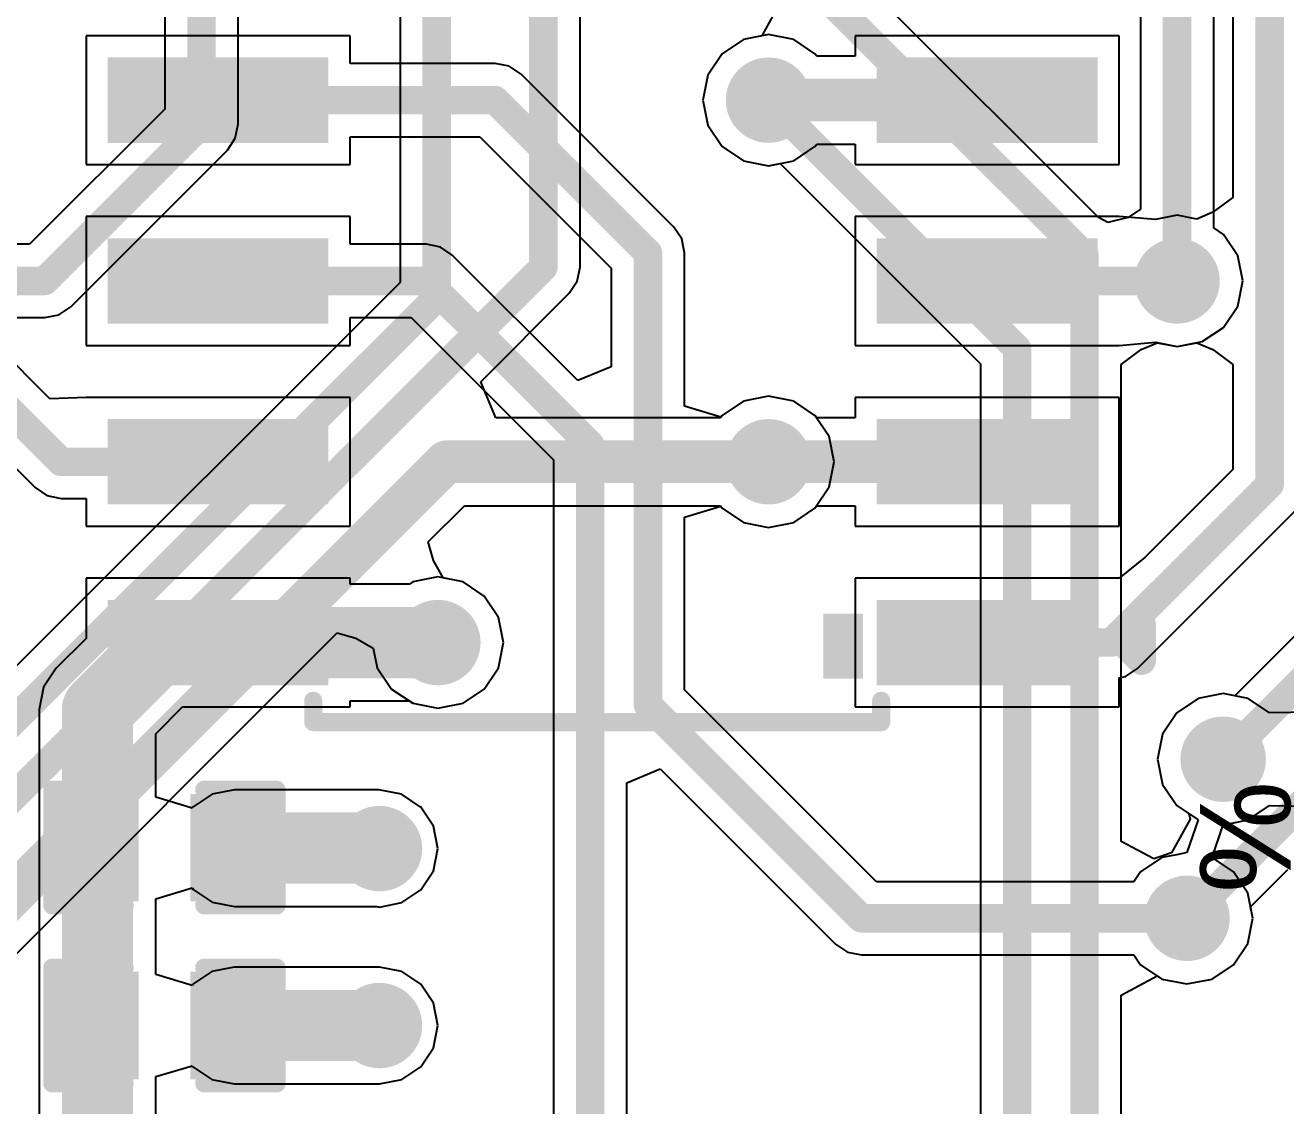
# Model space of a CAD drawing. Header units: millimetres. Extents: x -0.15 to 3.79, y -0.54 to 3.26.
# Drawn here: x 3.0518 to 3.4003, y 1.2282 to 1.527 of the extents above; entities that cross this region are included whole.
import ezdxf

# ---------------------------------------------------------------- set-up
doc = ezdxf.new("R2010")
doc.units = ezdxf.units.MM
doc.header["$MEASUREMENT"] = 0
for name, color, linetype in [('BottomLayer', 5, 'Continuous'), ('BottomSolder', 6, 'Continuous'), ('TopLayer', 1, 'Continuous'), ('TopOverlay', 2, 'Continuous'), ('TopPaste', 8, 'Continuous'), ('TopSolder', 216, 'Continuous'), ('ViaHoleLayer', 16, 'Continuous')]:
    doc.layers.add(name, color=color, linetype=linetype)
doc.styles.add('Arial', font='', dxfattribs={"height": 0.2})
doc.styles.get('Arial').set_extended_font_data('Arial')

# ---------------------------------------------------------------- blocks, each defined once
blk = doc.blocks.new('14_SOIC_69')
at = {"layer": 'TopLayer'}
for points in [[(-0.13681, 0.16181), (-0.07579, 0.16181), (-0.07579, 0.13819), (-0.13681, 0.13819)], [(0.07579, 0.16181), (0.13681, 0.16181), (0.13681, 0.13819), (0.07579, 0.13819)], [(-0.13681, 0.11181), (-0.07579, 0.11181), (-0.07579, 0.08819), (-0.13681, 0.08819)], [(0.07579, 0.11181), (0.13681, 0.11181), (0.13681, 0.08819), (0.07579, 0.08819)], [(-0.13681, 0.06181), (-0.07579, 0.06181), (-0.07579, 0.03819), (-0.13681, 0.03819)], [(0.07579, 0.06181), (0.13681, 0.06181), (0.13681, 0.03819), (0.07579, 0.03819)], [(-0.13681, 0.01181), (-0.07579, 0.01181), (-0.07579, -0.01181), (-0.13681, -0.01181)], [(0.07579, 0.01181), (0.13681, 0.01181), (0.13681, -0.01181), (0.07579, -0.01181)], [(-0.13681, -0.03819), (-0.07579, -0.03819), (-0.07579, -0.06181), (-0.13681, -0.06181)], [(0.07579, -0.03819), (0.13681, -0.03819), (0.13681, -0.06181), (0.07579, -0.06181)], [(-0.13681, -0.08819), (-0.07579, -0.08819), (-0.07579, -0.11181), (-0.13681, -0.11181)], [(0.07579, -0.08819), (0.13681, -0.08819), (0.13681, -0.11181), (0.07579, -0.11181)], [(-0.13681, -0.13819), (-0.07579, -0.13819), (-0.07579, -0.16181), (-0.13681, -0.16181)], [(0.07579, -0.13819), (0.13681, -0.13819), (0.13681, -0.16181), (0.07579, -0.16181)]]:
    blk.add_hatch(color=1, dxfattribs=at).paths.add_polyline_path(points)
at = {"layer": 'TopOverlay'}
blk.add_hatch(color=2, dxfattribs=at).paths.add_polyline_path([(-0.072, 0.142), (-0.061, 0.142), (-0.061, 0.16), (-0.072, 0.16)])
at = {"layer": 'TopPaste'}
for points in [[(-0.13681, 0.16181), (-0.07579, 0.16181), (-0.07579, 0.13819), (-0.13681, 0.13819)], [(0.07579, 0.16181), (0.13681, 0.16181), (0.13681, 0.13819), (0.07579, 0.13819)], [(-0.13681, 0.11181), (-0.07579, 0.11181), (-0.07579, 0.08819), (-0.13681, 0.08819)], [(0.07579, 0.11181), (0.13681, 0.11181), (0.13681, 0.08819), (0.07579, 0.08819)], [(-0.13681, 0.06181), (-0.07579, 0.06181), (-0.07579, 0.03819), (-0.13681, 0.03819)], [(0.07579, 0.06181), (0.13681, 0.06181), (0.13681, 0.03819), (0.07579, 0.03819)], [(-0.13681, 0.01181), (-0.07579, 0.01181), (-0.07579, -0.01181), (-0.13681, -0.01181)], [(0.07579, 0.01181), (0.13681, 0.01181), (0.13681, -0.01181), (0.07579, -0.01181)], [(-0.13681, -0.03819), (-0.07579, -0.03819), (-0.07579, -0.06181), (-0.13681, -0.06181)], [(0.07579, -0.03819), (0.13681, -0.03819), (0.13681, -0.06181), (0.07579, -0.06181)], [(-0.13681, -0.08819), (-0.07579, -0.08819), (-0.07579, -0.11181), (-0.13681, -0.11181)], [(0.07579, -0.08819), (0.13681, -0.08819), (0.13681, -0.11181), (0.07579, -0.11181)], [(-0.13681, -0.13819), (-0.07579, -0.13819), (-0.07579, -0.16181), (-0.13681, -0.16181)], [(0.07579, -0.13819), (0.13681, -0.13819), (0.13681, -0.16181), (0.07579, -0.16181)]]:
    blk.add_hatch(color=8, dxfattribs=at).paths.add_polyline_path(points)
at = {"layer": 'TopSolder'}
for points in [[(-0.13681, 0.16181), (-0.07579, 0.16181), (-0.07579, 0.13819), (-0.13681, 0.13819)], [(0.07579, 0.16181), (0.13681, 0.16181), (0.13681, 0.13819), (0.07579, 0.13819)], [(-0.13681, 0.11181), (-0.07579, 0.11181), (-0.07579, 0.08819), (-0.13681, 0.08819)], [(0.07579, 0.11181), (0.13681, 0.11181), (0.13681, 0.08819), (0.07579, 0.08819)], [(-0.13681, 0.06181), (-0.07579, 0.06181), (-0.07579, 0.03819), (-0.13681, 0.03819)], [(0.07579, 0.06181), (0.13681, 0.06181), (0.13681, 0.03819), (0.07579, 0.03819)], [(-0.13681, 0.01181), (-0.07579, 0.01181), (-0.07579, -0.01181), (-0.13681, -0.01181)], [(0.07579, 0.01181), (0.13681, 0.01181), (0.13681, -0.01181), (0.07579, -0.01181)], [(-0.13681, -0.03819), (-0.07579, -0.03819), (-0.07579, -0.06181), (-0.13681, -0.06181)], [(0.07579, -0.03819), (0.13681, -0.03819), (0.13681, -0.06181), (0.07579, -0.06181)], [(-0.13681, -0.08819), (-0.07579, -0.08819), (-0.07579, -0.11181), (-0.13681, -0.11181)], [(0.07579, -0.08819), (0.13681, -0.08819), (0.13681, -0.11181), (0.07579, -0.11181)], [(-0.13681, -0.13819), (-0.07579, -0.13819), (-0.07579, -0.16181), (-0.13681, -0.16181)], [(0.07579, -0.13819), (0.13681, -0.13819), (0.13681, -0.16181), (0.07579, -0.16181)]]:
    blk.add_hatch(color=216, dxfattribs=at).paths.add_polyline_path(points)
at = {"layer": 'TopOverlay'}
for points, const_width in [([(-0.077, 0.172), (-0.077, 0.16609)], 0.005), ([(0.08, 0.172), (-0.077, 0.172)], 0.005), ([(0.08, 0.172), (0.08, 0.16609)], 0.005), ([(-0.149, 0.155), (-0.149, 0.145)], 0.00787), ([(-0.144, 0.15), (-0.149, 0.155)], 0.00787), ([(-0.144, 0.15), (-0.149, 0.145)], 0.00787), ([(-0.077, -0.16609), (-0.077, -0.172)], 0.005), ([(0.08, -0.16609), (0.08, -0.172)], 0.005), ([(0.08, -0.172), (-0.077, -0.172)], 0.005)]:
    blk.add_lwpolyline(points, dxfattribs=dict(at, const_width=const_width))
for points, const_width in [([(-0.07825, 0.172, 1), (-0.07575, 0.172, 1)], 0.0025), ([(-0.07825, 0.172, 1), (-0.07575, 0.172, 1)], 0.0025), ([(0.07875, 0.172, 1), (0.08125, 0.172, 1)], 0.0025), ([(0.07875, 0.172, 1), (0.08125, 0.172, 1)], 0.0025), ([(-0.07825, 0.16609, 1), (-0.07575, 0.16609, 1)], 0.0025), ([(0.07875, 0.16609, 1), (0.08125, 0.16609, 1)], 0.0025), ([(-0.15097, 0.155, 1), (-0.14703, 0.155, 1)], 0.00394), ([(-0.15097, 0.155, 1), (-0.14703, 0.155, 1)], 0.00394), ([(-0.14597, 0.15, 1), (-0.14203, 0.15, 1)], 0.00394), ([(-0.14597, 0.15, 1), (-0.14203, 0.15, 1)], 0.00394), ([(-0.15097, 0.145, 1), (-0.14703, 0.145, 1)], 0.00394), ([(-0.15097, 0.145, 1), (-0.14703, 0.145, 1)], 0.00394), ([(-0.07825, -0.16609, 1), (-0.07575, -0.16609, 1)], 0.0025), ([(0.07875, -0.16609, 1), (0.08125, -0.16609, 1)], 0.0025), ([(-0.07825, -0.172, 1), (-0.07575, -0.172, 1)], 0.0025), ([(-0.07825, -0.172, 1), (-0.07575, -0.172, 1)], 0.0025), ([(0.07875, -0.172, 1), (0.08125, -0.172, 1)], 0.0025), ([(0.07875, -0.172, 1), (0.08125, -0.172, 1)], 0.0025)]:
    blk.add_lwpolyline(points, format="xyb", close=True, dxfattribs=dict(at, const_width=const_width))
blk = doc.blocks.new('C___0402_164')
at = {"layer": 'TopLayer'}
for points in [[(-0.0275, -0.0125), (-0.0275, 0.0125), (-0.0095, 0.0125), (-0.0095, -0.0125)], [(0.0095, -0.0125), (0.0095, 0.0125), (0.0275, 0.0125), (0.0275, -0.0125)]]:
    blk.add_hatch(color=1, dxfattribs=at).paths.add_polyline_path(points)
at = {"layer": 'TopPaste'}
for points in [[(-0.0275, -0.0125), (-0.0275, 0.0125), (-0.0095, 0.0125), (-0.0095, -0.0125)], [(0.0095, -0.0125), (0.0095, 0.0125), (0.0275, 0.0125), (0.0275, -0.0125)]]:
    blk.add_hatch(color=8, dxfattribs=at).paths.add_polyline_path(points)
at = {"layer": 'TopSolder'}
for points in [[(-0.02986, -0.01486), (-0.02986, 0.01486), (-0.00714, 0.01486), (-0.00714, -0.01486)], [(0.00714, -0.01486), (0.00714, 0.01486), (0.02986, 0.01486), (0.02986, -0.01486)]]:
    blk.add_hatch(color=216, dxfattribs=at).paths.add_polyline_path(points)
at = {"layer": 'TopOverlay', "const_width": 0.005}
for points in [[(-0.031, -0.016), (-0.031, 0.016)], [(-0.031, 0.016), (-0.011, 0.016)], [(0.011, 0.016), (0.031, 0.016)], [(0.031, -0.016), (0.031, 0.016)], [(-0.031, -0.016), (-0.011, -0.016)], [(0.011, -0.016), (0.031, -0.016)]]:
    blk.add_lwpolyline(points, dxfattribs=at)
at = {"layer": 'TopOverlay', "const_width": 0.0025}
for points in [[(-0.03225, 0.016, 1), (-0.02975, 0.016, 1)], [(-0.03225, 0.016, 1), (-0.02975, 0.016, 1)], [(-0.01225, 0.016, 1), (-0.00975, 0.016, 1)], [(0.00975, 0.016, 1), (0.01225, 0.016, 1)], [(0.02975, 0.016, 1), (0.03225, 0.016, 1)], [(0.02975, 0.016, 1), (0.03225, 0.016, 1)], [(-0.03225, -0.016, 1), (-0.02975, -0.016, 1)], [(-0.03225, -0.016, 1), (-0.02975, -0.016, 1)], [(-0.01225, -0.016, 1), (-0.00975, -0.016, 1)], [(0.00975, -0.016, 1), (0.01225, -0.016, 1)], [(0.02975, -0.016, 1), (0.03225, -0.016, 1)], [(0.02975, -0.016, 1), (0.03225, -0.016, 1)]]:
    blk.add_lwpolyline(points, format="xyb", close=True, dxfattribs=at)
blk = doc.blocks.new('C___0402_167')
at = {"layer": 'TopLayer'}
for points in [[(-0.0275, -0.0125), (-0.0275, 0.0125), (-0.0095, 0.0125), (-0.0095, -0.0125)], [(0.0095, -0.0125), (0.0095, 0.0125), (0.0275, 0.0125), (0.0275, -0.0125)]]:
    blk.add_hatch(color=1, dxfattribs=at).paths.add_polyline_path(points)
at = {"layer": 'TopPaste'}
for points in [[(-0.0275, -0.0125), (-0.0275, 0.0125), (-0.0095, 0.0125), (-0.0095, -0.0125)], [(0.0095, -0.0125), (0.0095, 0.0125), (0.0275, 0.0125), (0.0275, -0.0125)]]:
    blk.add_hatch(color=8, dxfattribs=at).paths.add_polyline_path(points)
at = {"layer": 'TopSolder'}
for points in [[(-0.02986, -0.01486), (-0.02986, 0.01486), (-0.00714, 0.01486), (-0.00714, -0.01486)], [(0.00714, -0.01486), (0.00714, 0.01486), (0.02986, 0.01486), (0.02986, -0.01486)]]:
    blk.add_hatch(color=216, dxfattribs=at).paths.add_polyline_path(points)
at = {"layer": 'TopOverlay', "const_width": 0.005}
for points in [[(-0.031, 0.016), (-0.011, 0.016)], [(-0.031, -0.016), (-0.031, 0.016)], [(0.011, 0.016), (0.031, 0.016)], [(0.031, -0.016), (0.031, 0.016)], [(-0.031, -0.016), (-0.011, -0.016)], [(0.011, -0.016), (0.031, -0.016)]]:
    blk.add_lwpolyline(points, dxfattribs=at)
at = {"layer": 'TopOverlay', "const_width": 0.0025}
for points in [[(-0.03225, 0.016, 1), (-0.02975, 0.016, 1)], [(-0.03225, 0.016, 1), (-0.02975, 0.016, 1)], [(-0.01225, 0.016, 1), (-0.00975, 0.016, 1)], [(0.00975, 0.016, 1), (0.01225, 0.016, 1)], [(0.02975, 0.016, 1), (0.03225, 0.016, 1)], [(0.02975, 0.016, 1), (0.03225, 0.016, 1)], [(-0.03225, -0.016, 1), (-0.02975, -0.016, 1)], [(-0.03225, -0.016, 1), (-0.02975, -0.016, 1)], [(-0.01225, -0.016, 1), (-0.00975, -0.016, 1)], [(0.00975, -0.016, 1), (0.01225, -0.016, 1)], [(0.02975, -0.016, 1), (0.03225, -0.016, 1)], [(0.02975, -0.016, 1), (0.03225, -0.016, 1)]]:
    blk.add_lwpolyline(points, format="xyb", close=True, dxfattribs=at)

msp = doc.modelspace()

# ---------------------------------------------------------------- hatches: boundary and pattern name
at = {"layer": 'BottomLayer'}
h = msp.add_hatch(color=5, dxfattribs=at)
edge = h.paths.add_edge_path()
edge.add_arc((3.25733, 1.50625), 0.01181, 0, 360)
h = msp.add_hatch(color=5, dxfattribs=at)
edge = h.paths.add_edge_path()
edge.add_arc((3.37025, 1.45625), 0.01181, 0, 360)
h = msp.add_hatch(color=5, dxfattribs=at)
edge = h.paths.add_edge_path()
edge.add_arc((3.25733, 1.40625), 0.01181, 0, 360)
h = msp.add_hatch(color=5, dxfattribs=at)
edge = h.paths.add_edge_path()
edge.add_arc((3.16592, 1.35625), 0.01181, 0, 360)
h = msp.add_hatch(color=5, dxfattribs=at)
edge = h.paths.add_edge_path()
edge.add_arc((3.383, 1.324), 0.01181, 0, 360)
h = msp.add_hatch(color=5, dxfattribs=at)
edge = h.paths.add_edge_path()
edge.add_arc((3.14978, 1.29928), 0.01181, 0, 360)
h = msp.add_hatch(color=5, dxfattribs=at)
edge = h.paths.add_edge_path()
edge.add_arc((3.373, 1.28), 0.01181, 0, 360)
h = msp.add_hatch(color=5, dxfattribs=at)
edge = h.paths.add_edge_path()
edge.add_arc((3.14978, 1.25035), 0.01181, 0, 360)
at = {"layer": 'BottomSolder'}
h = msp.add_hatch(color=6, dxfattribs=at)
edge = h.paths.add_edge_path()
edge.add_arc((3.25733, 1.50625), 0.00591, 0, 360)
h = msp.add_hatch(color=6, dxfattribs=at)
edge = h.paths.add_edge_path()
edge.add_arc((3.37025, 1.45625), 0.00591, 0, 360)
h = msp.add_hatch(color=6, dxfattribs=at)
edge = h.paths.add_edge_path()
edge.add_arc((3.25733, 1.40625), 0.00591, 0, 360)
h = msp.add_hatch(color=6, dxfattribs=at)
edge = h.paths.add_edge_path()
edge.add_arc((3.16592, 1.35625), 0.00591, 0, 360)
h = msp.add_hatch(color=6, dxfattribs=at)
edge = h.paths.add_edge_path()
edge.add_arc((3.383, 1.324), 0.00591, 0, 360)
h = msp.add_hatch(color=6, dxfattribs=at)
edge = h.paths.add_edge_path()
edge.add_arc((3.14978, 1.29928), 0.00591, 0, 360)
h = msp.add_hatch(color=6, dxfattribs=at)
edge = h.paths.add_edge_path()
edge.add_arc((3.373, 1.28), 0.00591, 0, 360)
h = msp.add_hatch(color=6, dxfattribs=at)
edge = h.paths.add_edge_path()
edge.add_arc((3.14978, 1.25035), 0.00591, 0, 360)
at = {"layer": 'TopLayer'}
h = msp.add_hatch(color=1, dxfattribs=at)
edge = h.paths.add_edge_path()
edge.add_arc((3.25733, 1.50625), 0.01181, 0, 360)
h = msp.add_hatch(color=1, dxfattribs=at)
edge = h.paths.add_edge_path()
edge.add_arc((3.37025, 1.45625), 0.01181, 0, 360)
h = msp.add_hatch(color=1, dxfattribs=at)
edge = h.paths.add_edge_path()
edge.add_arc((3.25733, 1.40625), 0.01181, 0, 360)
h = msp.add_hatch(color=1, dxfattribs=at)
edge = h.paths.add_edge_path()
edge.add_arc((3.16592, 1.35625), 0.01181, 0, 360)
h = msp.add_hatch(color=1, dxfattribs=at)
edge = h.paths.add_edge_path()
edge.add_arc((3.383, 1.324), 0.01181, 0, 360)
h = msp.add_hatch(color=1, dxfattribs=at)
edge = h.paths.add_edge_path()
edge.add_arc((3.14978, 1.29928), 0.01181, 0, 360)
h = msp.add_hatch(color=1, dxfattribs=at)
edge = h.paths.add_edge_path()
edge.add_arc((3.373, 1.28), 0.01181, 0, 360)
h = msp.add_hatch(color=1, dxfattribs=at)
edge = h.paths.add_edge_path()
edge.add_arc((3.14978, 1.25035), 0.01181, 0, 360)
at = {"layer": 'TopSolder'}
h = msp.add_hatch(color=216, dxfattribs=at)
edge = h.paths.add_edge_path()
edge.add_arc((3.25733, 1.50625), 0.00591, 0, 360)
h = msp.add_hatch(color=216, dxfattribs=at)
edge = h.paths.add_edge_path()
edge.add_arc((3.37025, 1.45625), 0.00591, 0, 360)
h = msp.add_hatch(color=216, dxfattribs=at)
edge = h.paths.add_edge_path()
edge.add_arc((3.25733, 1.40625), 0.00591, 0, 360)
h = msp.add_hatch(color=216, dxfattribs=at)
edge = h.paths.add_edge_path()
edge.add_arc((3.16592, 1.35625), 0.00591, 0, 360)
h = msp.add_hatch(color=216, dxfattribs=at)
edge = h.paths.add_edge_path()
edge.add_arc((3.383, 1.324), 0.00591, 0, 360)
h = msp.add_hatch(color=216, dxfattribs=at)
edge = h.paths.add_edge_path()
edge.add_arc((3.14978, 1.29928), 0.00591, 0, 360)
h = msp.add_hatch(color=216, dxfattribs=at)
edge = h.paths.add_edge_path()
edge.add_arc((3.373, 1.28), 0.00591, 0, 360)
h = msp.add_hatch(color=216, dxfattribs=at)
edge = h.paths.add_edge_path()
edge.add_arc((3.14978, 1.25035), 0.00591, 0, 360)
at = {"layer": 'ViaHoleLayer'}
h = msp.add_hatch(color=16, dxfattribs=at)
edge = h.paths.add_edge_path()
edge.add_arc((3.25733, 1.50625), 0.00591, 0, 360)
h = msp.add_hatch(color=16, dxfattribs=at)
edge = h.paths.add_edge_path()
edge.add_arc((3.37025, 1.45625), 0.00591, 0, 360)
h = msp.add_hatch(color=16, dxfattribs=at)
edge = h.paths.add_edge_path()
edge.add_arc((3.25733, 1.40625), 0.00591, 0, 360)
h = msp.add_hatch(color=16, dxfattribs=at)
edge = h.paths.add_edge_path()
edge.add_arc((3.16592, 1.35625), 0.00591, 0, 360)
h = msp.add_hatch(color=16, dxfattribs=at)
edge = h.paths.add_edge_path()
edge.add_arc((3.383, 1.324), 0.00591, 0, 360)
h = msp.add_hatch(color=16, dxfattribs=at)
edge = h.paths.add_edge_path()
edge.add_arc((3.14978, 1.29928), 0.00591, 0, 360)
h = msp.add_hatch(color=16, dxfattribs=at)
edge = h.paths.add_edge_path()
edge.add_arc((3.373, 1.28), 0.00591, 0, 360)
h = msp.add_hatch(color=16, dxfattribs=at)
edge = h.paths.add_edge_path()
edge.add_arc((3.14978, 1.25035), 0.00591, 0, 360)

# ---------------------------------------------------------------- linework, layer by layer
at = {"layer": 'BottomLayer'}
for p, q in [((3.09044, 1.77259), (3.09044, 1.50377)), ((3.1107, 1.49957), (3.1107, 1.76839)), ((3.38039, 1.4709), (3.38039, 1.57515)), ((3.36012, 1.57095), (3.36012, 1.47607)), ((3.34853, 1.4738), (3.25855, 1.56377)), ((3.15547, 1.5416), (3.15547, 1.4558)), ((3.20521, 1.46004), (3.20521, 1.53932)), ((3.25847, 1.52953), (3.25549, 1.52404)), ((3.25038, 1.52303), (3.24449, 1.51909)), ((3.25549, 1.52404), (3.25038, 1.52303)), ((3.24449, 1.51909), (3.24056, 1.5132)), ((3.24056, 1.5132), (3.23917, 1.50625)), ((3.23917, 1.50625), (3.24056, 1.4993)), ((3.09044, 1.50377), (3.05306, 1.46638)), ((3.10993, 1.49569), (3.1107, 1.49957)), ((3.24056, 1.4993), (3.24449, 1.49341)), ((3.10773, 1.4924), (3.10993, 1.49569)), ((3.06442, 1.44909), (3.10773, 1.4924)), ((3.24449, 1.49341), (3.25038, 1.48947)), ((3.25038, 1.48947), (3.25733, 1.48809)), ((3.25733, 1.48809), (3.26053, 1.48873)), ((3.26053, 1.48873), (3.31593, 1.43333)), ((3.36012, 1.47607), (3.35675, 1.4738)), ((3.35109, 1.47244), (3.34853, 1.4738)), ((3.35675, 1.4738), (3.35109, 1.47244)), ((3.38309, 1.46909), (3.38039, 1.4709)), ((3.38703, 1.4632), (3.38309, 1.46909)), ((3.05306, 1.46638), (3.0259, 1.46638)), ((3.38841, 1.45625), (3.38703, 1.4632)), ((3.20444, 1.45616), (3.20521, 1.46004)), ((3.15547, 1.4558), (3.04753, 1.34786)), ((3.20224, 1.45288), (3.20444, 1.45616)), ((3.38703, 1.4493), (3.38841, 1.45625)), ((3.17775, 1.42839), (3.20224, 1.45288)), ((3.05725, 1.44612), (3.06113, 1.44689)), ((3.06113, 1.44689), (3.06442, 1.44909)), ((3.38309, 1.44341), (3.38703, 1.4493)), ((3.0259, 1.44612), (3.05725, 1.44612)), ((3.3772, 1.43947), (3.38309, 1.44341)), ((3.36036, 1.43728), (3.3648, 1.43918)), ((3.3648, 1.43918), (3.37025, 1.43809)), ((3.37025, 1.43809), (3.3772, 1.43947)), ((3.3548, 1.43313), (3.36036, 1.43728)), ((3.31593, 1.43333), (3.31593, 0.86737)), ((3.3548, 1.30128), (3.3548, 1.43313)), ((3.1819, 1.41839), (3.17775, 1.42839)), ((3.25038, 1.42303), (3.24449, 1.41909)), ((3.25733, 1.42441), (3.25038, 1.42303)), ((3.26428, 1.42303), (3.25733, 1.42441)), ((3.27017, 1.41909), (3.26428, 1.42303)), ((3.24402, 1.41839), (3.1819, 1.41839)), ((3.24449, 1.41909), (3.24402, 1.41839)), ((3.27411, 1.4132), (3.27017, 1.41909)), ((3.27549, 1.40625), (3.27411, 1.4132)), ((3.27411, 1.3993), (3.27549, 1.40625)), ((3.27017, 1.39341), (3.27411, 1.3993)), ((3.16324, 1.38407), (3.17328, 1.39411)), ((3.17328, 1.39411), (3.24402, 1.39411)), ((3.24402, 1.39411), (3.24449, 1.39341)), ((3.24449, 1.39341), (3.25038, 1.38947)), ((3.26428, 1.38947), (3.27017, 1.39341)), ((3.25038, 1.38947), (3.25733, 1.38809)), ((3.25733, 1.38809), (3.26428, 1.38947)), ((3.16467, 1.37891), (3.16324, 1.38407)), ((3.16742, 1.37411), (3.16467, 1.37891)), ((3.17287, 1.37303), (3.16742, 1.37411)), ((3.17876, 1.36909), (3.17287, 1.37303)), ((3.1827, 1.3632), (3.17876, 1.36909)), ((3.18408, 1.35625), (3.1827, 1.3632)), ((3.40887, 1.3642), (3.3862, 1.34152)), ((3.03889, 1.25972), (3.1381, 1.35893)), ((3.1381, 1.35893), (3.14326, 1.3575)), ((3.14326, 1.3575), (3.14806, 1.35475)), ((3.1827, 1.3493), (3.18408, 1.35625)), ((3.14806, 1.35475), (3.14915, 1.3493)), ((3.14915, 1.3493), (3.15308, 1.34341)), ((3.17876, 1.34341), (3.1827, 1.3493)), ((3.15308, 1.34341), (3.15897, 1.33947)), ((3.17287, 1.33947), (3.17876, 1.34341)), ((3.383, 1.34216), (3.37605, 1.34078)), ((3.3862, 1.34152), (3.383, 1.34216)), ((3.15897, 1.33947), (3.16592, 1.33809)), ((3.16592, 1.33809), (3.17287, 1.33947)), ((3.37605, 1.34078), (3.37016, 1.33684)), ((3.37016, 1.33684), (3.36622, 1.33095)), ((3.36622, 1.33095), (3.36484, 1.324)), ((3.36484, 1.324), (3.36622, 1.31705)), ((3.36622, 1.31705), (3.37016, 1.31116)), ((3.37016, 1.31116), (3.37347, 1.30894)), ((3.37388, 1.30741), (3.36868, 1.29812)), ((3.37347, 1.30894), (3.37388, 1.30741)), ((3.36386, 1.29644), (3.3548, 1.30128)), ((3.36868, 1.29812), (3.36386, 1.29644)), ((3.39052, 1.2832), (3.40086, 1.29353)), ((3.39116, 1.28), (3.39052, 1.2832)), ((3.38978, 1.27305), (3.39116, 1.28)), ((3.38584, 1.26716), (3.38978, 1.27305)), ((3.37995, 1.26322), (3.38584, 1.26716)), ((3.3548, 1.25872), (3.3648, 1.26406)), ((3.3648, 1.26406), (3.36605, 1.26322)), ((3.36605, 1.26322), (3.373, 1.26184)), ((3.373, 1.26184), (3.37995, 1.26322)), ((3.3548, 0.96714), (3.3548, 1.25872))]:
    msp.add_line(p, q, dxfattribs=at)
for points, const_width in [([(3.10057, 1.49957), (3.10057, 1.77259)], 0.00787), ([(3.37025, 1.45625), (3.37025, 1.57515)], 0.00787), ([(3.19508, 1.46004), (3.19508, 1.56928)], 0.00787), ([(3.1656, 1.4516), (3.1656, 1.55625)], 0.00787), ([(3.25139, 1.55661), (3.34466, 1.46334)], 0.00787), ([(3.25733, 1.50625), (3.32606, 1.43752)], 0.00787), ([(3.05725, 1.45625), (3.10057, 1.49957)], 0.00787), ([(3.34466, 0.96294), (3.34466, 1.46334)], 0.00787), ([(3.004, 1.26896), (3.19508, 1.46004)], 0.00787), ([(3.01125, 1.45625), (3.05725, 1.45625)], 0.00787), ([(2.98913, 1.27513), (3.1656, 1.4516)], 0.00787), ([(3.32606, 0.86737), (3.32606, 1.43752)], 0.00787), ([(3.02675, 1.26475), (3.16825, 1.40625)], 0.01181), ([(3.16825, 1.40625), (3.25733, 1.40625)], 0.01181), ([(3.373, 1.28), (3.471, 1.378)], 0.00787), ([(3.383, 1.324), (3.419, 1.36)], 0.00787)]:
    msp.add_lwpolyline(points, dxfattribs=dict(at, const_width=const_width))
for points, const_width in [([(3.25536, 1.50625, 1), (3.2593, 1.50625, 1)], 0.00394), ([(3.0986, 1.49957, 1), (3.10254, 1.49957, 1)], 0.00394), ([(3.0986, 1.49957, 1), (3.10254, 1.49957, 1)], 0.00394), ([(3.34269, 1.46334, 1), (3.34663, 1.46334, 1)], 0.00394), ([(3.34269, 1.46334, 1), (3.34663, 1.46334, 1)], 0.00394), ([(3.19311, 1.46004, 1), (3.19704, 1.46004, 1)], 0.00394), ([(3.19311, 1.46004, 1), (3.19704, 1.46004, 1)], 0.00394), ([(3.05528, 1.45625, 1), (3.05922, 1.45625, 1)], 0.00394), ([(3.05528, 1.45625, 1), (3.05922, 1.45625, 1)], 0.00394), ([(3.36829, 1.45625, 1), (3.37222, 1.45625, 1)], 0.00394), ([(3.16363, 1.4516, 1), (3.16757, 1.4516, 1)], 0.00394), ([(3.16363, 1.4516, 1), (3.16757, 1.4516, 1)], 0.00394), ([(3.3241, 1.43752, 1), (3.32803, 1.43752, 1)], 0.00394), ([(3.3241, 1.43752, 1), (3.32803, 1.43752, 1)], 0.00394), ([(3.1653, 1.40625, 1), (3.1712, 1.40625, 1)], 0.00591), ([(3.1653, 1.40625, 1), (3.1712, 1.40625, 1)], 0.00591), ([(3.25438, 1.40625, 1), (3.26029, 1.40625, 1)], 0.00591), ([(3.38103, 1.324, 1), (3.38497, 1.324, 1)], 0.00394), ([(3.37103, 1.28, 1), (3.37497, 1.28, 1)], 0.00394)]:
    msp.add_lwpolyline(points, format="xyb", close=True, dxfattribs=dict(at, const_width=const_width))
at = {"layer": 'TopLayer'}
for p, q in [((3.38571, 1.55124), (3.38571, 1.47937)), ((3.14168, 1.52406), (3.06866, 1.52406)), ((3.06866, 1.52406), (3.06866, 1.48844)), ((3.14168, 1.51638), (3.14168, 1.52406)), ((3.25038, 1.52303), (3.24449, 1.51909)), ((3.25733, 1.52441), (3.25038, 1.52303)), ((3.26428, 1.52303), (3.25733, 1.52441)), ((3.27017, 1.51909), (3.26428, 1.52303)), ((3.35428, 1.52406), (3.28125, 1.52406)), ((3.28125, 1.52406), (3.28125, 1.51839)), ((3.35428, 1.48844), (3.35428, 1.52406)), ((3.18175, 1.51638), (3.14168, 1.51638)), ((3.18563, 1.51561), (3.18175, 1.51638)), ((3.24449, 1.51909), (3.24056, 1.5132)), ((3.27064, 1.51839), (3.27017, 1.51909)), ((3.28125, 1.51839), (3.27064, 1.51839)), ((3.18891, 1.51342), (3.18563, 1.51561)), ((3.23116, 1.47116), (3.18891, 1.51342)), ((3.24056, 1.5132), (3.23917, 1.50625)), ((3.23917, 1.50625), (3.24056, 1.4993)), ((3.24056, 1.4993), (3.24449, 1.49341)), ((3.14168, 1.48844), (3.14168, 1.49612)), ((3.14168, 1.49612), (3.17755, 1.49612)), ((3.17755, 1.49612), (3.21387, 1.4598)), ((3.24449, 1.49341), (3.25038, 1.48947)), ((3.26428, 1.48947), (3.27017, 1.49341)), ((3.27017, 1.49341), (3.27064, 1.49411)), ((3.27064, 1.49411), (3.28125, 1.49411)), ((3.28125, 1.49411), (3.28125, 1.48844)), ((3.06866, 1.48844), (3.14168, 1.48844)), ((3.25038, 1.48947), (3.25733, 1.48809)), ((3.25733, 1.48809), (3.26428, 1.48947)), ((3.28125, 1.48844), (3.35428, 1.48844)), ((3.38571, 1.47937), (3.38015, 1.47523)), ((3.14168, 1.47406), (3.06866, 1.47406)), ((3.06866, 1.47406), (3.06866, 1.43844)), ((3.14168, 1.46638), (3.14168, 1.47406)), ((3.35428, 1.47406), (3.28125, 1.47406)), ((3.28125, 1.47406), (3.28125, 1.43844)), ((3.36428, 1.47322), (3.35428, 1.47406)), ((3.35428, 1.47406), (3.35428, 1.47406)), ((3.37025, 1.47441), (3.36428, 1.47322)), ((3.37571, 1.47333), (3.37025, 1.47441)), ((3.38015, 1.47523), (3.37571, 1.47333)), ((3.23336, 1.46788), (3.23116, 1.47116)), ((3.23413, 1.464), (3.23336, 1.46788)), ((3.16275, 1.46638), (3.14168, 1.46638)), ((3.16663, 1.46561), (3.16275, 1.46638)), ((3.16991, 1.46342), (3.16663, 1.46561)), ((3.23413, 1.42159), (3.23413, 1.464)), ((3.20463, 1.4287), (3.16991, 1.46342)), ((3.21387, 1.4598), (3.21387, 1.43253)), ((3.14168, 1.43844), (3.14168, 1.44612)), ((3.14168, 1.44612), (3.15855, 1.44612)), ((3.15855, 1.44612), (3.19787, 1.4068)), ((3.35428, 1.43844), (3.36428, 1.43928)), ((3.36428, 1.43928), (3.37025, 1.43809)), ((3.37025, 1.43809), (3.37571, 1.43918)), ((3.37571, 1.43918), (3.38015, 1.43728)), ((3.05866, 1.42367), (3.04413, 1.4382)), ((3.06866, 1.43844), (3.14168, 1.43844)), ((3.28125, 1.43844), (3.35428, 1.43844)), ((3.35428, 1.43844), (3.35428, 1.43844)), ((3.38015, 1.43728), (3.38571, 1.43313)), ((3.21387, 1.43253), (3.20463, 1.4287)), ((3.38571, 1.43313), (3.38571, 1.40415)), ((3.02684, 1.42684), (3.05458, 1.39909)), ((3.06866, 1.42406), (3.05866, 1.42367)), ((3.14168, 1.42406), (3.06866, 1.42406)), ((3.06866, 1.42406), (3.06866, 1.42406)), ((3.14168, 1.38844), (3.14168, 1.42406)), ((3.25038, 1.42303), (3.24449, 1.41909)), ((3.25733, 1.42441), (3.25038, 1.42303)), ((3.26428, 1.42303), (3.25733, 1.42441)), ((3.27017, 1.41909), (3.26428, 1.42303)), ((3.35428, 1.42406), (3.28125, 1.42406)), ((3.28125, 1.42406), (3.28125, 1.41839)), ((3.35428, 1.38844), (3.35428, 1.42406)), ((3.24413, 1.41855), (3.23413, 1.42159)), ((3.24449, 1.41909), (3.24413, 1.41855)), ((3.27064, 1.41839), (3.27017, 1.41909)), ((3.28125, 1.41839), (3.27064, 1.41839)), ((3.19787, 1.4068), (3.19787, 1.12775)), ((3.38571, 1.40415), (3.36147, 1.37991)), ((3.05458, 1.39909), (3.05787, 1.39689)), ((3.05787, 1.39689), (3.06175, 1.39612)), ((3.06175, 1.39612), (3.06866, 1.39612)), ((3.06866, 1.39612), (3.06866, 1.38844)), ((3.23413, 1.39092), (3.24413, 1.39395)), ((3.24413, 1.39395), (3.24449, 1.39341)), ((3.27017, 1.39341), (3.27064, 1.39411)), ((3.27064, 1.39411), (3.28125, 1.39411)), ((3.28125, 1.39411), (3.28125, 1.38844)), ((3.23413, 1.3432), (3.23413, 1.39092)), ((3.24449, 1.39341), (3.25038, 1.38947)), ((3.26428, 1.38947), (3.27017, 1.39341)), ((3.35931, 1.34909), (3.40301, 1.39279)), ((3.06866, 1.38844), (3.14168, 1.38844)), ((3.25038, 1.38947), (3.25733, 1.38809)), ((3.25733, 1.38809), (3.26428, 1.38947)), ((3.28125, 1.38844), (3.35428, 1.38844)), ((3.36147, 1.37991), (3.35428, 1.37406)), ((3.14168, 1.37406), (3.06866, 1.37406)), ((3.06866, 1.37406), (3.06866, 1.35742)), ((3.14168, 1.3724), (3.14168, 1.37406)), ((3.15897, 1.37303), (3.15804, 1.3724)), ((3.16592, 1.37441), (3.15897, 1.37303)), ((3.17287, 1.37303), (3.16592, 1.37441)), ((3.17876, 1.36909), (3.17287, 1.37303)), ((3.35428, 1.37406), (3.28125, 1.37406)), ((3.28125, 1.37406), (3.28125, 1.33844)), ((3.35428, 1.37406), (3.35428, 1.37406)), ((3.35428, 1.37406), (3.35428, 1.37406)), ((3.15804, 1.3724), (3.14168, 1.3724)), ((3.1827, 1.3632), (3.17876, 1.36909)), ((3.18408, 1.35625), (3.1827, 1.3632)), ((3.06866, 1.35742), (3.06041, 1.34917)), ((3.1827, 1.3493), (3.18408, 1.35625)), ((3.06041, 1.34917), (3.05691, 1.34393)), ((3.17876, 1.34341), (3.1827, 1.3493)), ((3.35602, 1.34689), (3.35931, 1.34909)), ((3.35428, 1.34654), (3.35602, 1.34689)), ((3.35428, 1.33844), (3.35428, 1.34654)), ((3.05691, 1.34393), (3.05568, 1.33775)), ((3.17287, 1.33947), (3.17876, 1.34341)), ((3.2872, 1.29013), (3.23413, 1.3432)), ((3.383, 1.34216), (3.37605, 1.34078)), ((3.38995, 1.34078), (3.383, 1.34216)), ((3.08798, 1.33106), (3.09537, 1.33844)), ((3.09537, 1.33844), (3.14168, 1.33844)), ((3.14168, 1.33844), (3.14168, 1.3401)), ((3.14168, 1.3401), (3.15804, 1.3401)), ((3.15804, 1.3401), (3.15897, 1.33947)), ((3.15897, 1.33947), (3.16592, 1.33809)), ((3.16592, 1.33809), (3.17287, 1.33947)), ((3.28125, 1.33844), (3.35428, 1.33844)), ((3.37605, 1.34078), (3.37016, 1.33684)), ((3.39584, 1.33684), (3.38995, 1.34078)), ((3.05568, 1.33775), (3.05568, 1.29956)), ((3.37016, 1.33684), (3.36622, 1.33095)), ((3.4076, 1.33702), (3.39584, 1.33684)), ((3.08798, 1.31348), (3.08798, 1.33106)), ((3.36622, 1.33095), (3.36484, 1.324)), ((3.21813, 1.31747), (3.22737, 1.3213)), ((3.22737, 1.3213), (3.27584, 1.27284)), ((3.36484, 1.324), (3.36622, 1.31705)), ((3.21813, 1.1252), (3.21813, 1.31747)), ((3.10349, 1.31434), (3.09825, 1.31084)), ((3.10967, 1.31557), (3.10349, 1.31434)), ((3.14964, 1.31557), (3.10967, 1.31557)), ((3.15583, 1.31434), (3.14964, 1.31557)), ((3.16107, 1.31084), (3.15583, 1.31434)), ((3.36622, 1.31705), (3.37016, 1.31116)), ((3.09798, 1.31044), (3.08798, 1.31348)), ((3.09825, 1.31084), (3.09798, 1.31044)), ((3.1612, 1.31071), (3.16107, 1.31084)), ((3.1647, 1.30546), (3.1612, 1.31071)), ((3.37016, 1.31116), (3.37605, 1.30722)), ((3.38995, 1.30722), (3.39584, 1.31116)), ((3.39584, 1.31116), (3.4076, 1.31098)), ((3.37605, 1.30722), (3.373, 1.29816)), ((3.38537, 1.30631), (3.38995, 1.30722)), ((3.16593, 1.29928), (3.1647, 1.30546)), ((3.37995, 1.29678), (3.383, 1.30584)), ((3.383, 1.30584), (3.38537, 1.30631)), ((3.05568, 1.29956), (3.05568, 1.25035)), ((3.1647, 1.2931), (3.16593, 1.29928)), ((3.36605, 1.29678), (3.36016, 1.29284)), ((3.37063, 1.29769), (3.36605, 1.29678)), ((3.373, 1.29816), (3.37063, 1.29769)), ((3.38584, 1.29284), (3.37995, 1.29678)), ((3.1612, 1.28786), (3.1647, 1.2931)), ((3.36016, 1.29284), (3.35835, 1.29013)), ((3.38978, 1.28695), (3.38584, 1.29284)), ((3.35835, 1.29013), (3.2872, 1.29013)), ((3.08798, 1.28537), (3.09798, 1.2884)), ((3.09798, 1.2884), (3.09825, 1.288)), ((3.09825, 1.288), (3.10349, 1.2845)), ((3.15596, 1.28436), (3.1612, 1.28786)), ((3.39116, 1.28), (3.38978, 1.28695)), ((3.08798, 1.26447), (3.08798, 1.28537)), ((3.10349, 1.2845), (3.10967, 1.28327)), ((3.10967, 1.28327), (3.14909, 1.28327)), ((3.14909, 1.28327), (3.14978, 1.28313)), ((3.14978, 1.28313), (3.15596, 1.28436)), ((3.38978, 1.27305), (3.39116, 1.28)), ((3.27584, 1.27284), (3.27912, 1.27064)), ((3.38584, 1.26716), (3.38978, 1.27305)), ((3.27912, 1.27064), (3.283, 1.26987)), ((3.283, 1.26987), (3.35835, 1.26987)), ((3.35835, 1.26987), (3.36016, 1.26716)), ((3.10344, 1.26527), (3.0982, 1.26177)), ((3.10962, 1.2665), (3.10344, 1.26527)), ((3.14978, 1.2665), (3.10962, 1.2665)), ((3.15596, 1.26527), (3.14978, 1.2665)), ((3.1612, 1.26177), (3.15596, 1.26527)), ((3.36016, 1.26716), (3.36605, 1.26322)), ((3.37995, 1.26322), (3.38584, 1.26716)), ((3.09798, 1.26144), (3.08798, 1.26447)), ((3.0982, 1.26177), (3.09798, 1.26144)), ((3.1647, 1.25653), (3.1612, 1.26177)), ((3.36605, 1.26322), (3.373, 1.26184)), ((3.373, 1.26184), (3.37995, 1.26322)), ((3.16593, 1.25035), (3.1647, 1.25653)), ((3.05568, 1.25035), (3.05568, 1.21413)), ((3.1647, 1.24417), (3.16593, 1.25035)), ((3.1612, 1.23892), (3.1647, 1.24417)), ((3.08798, 1.23622), (3.09798, 1.23925)), ((3.09798, 1.23925), (3.0982, 1.23892)), ((3.0982, 1.23892), (3.10344, 1.23542)), ((3.15596, 1.23542), (3.1612, 1.23892)), ((3.08798, 1.22082), (3.08798, 1.23622)), ((3.10344, 1.23542), (3.10962, 1.23419)), ((3.10962, 1.23419), (3.14978, 1.23419)), ((3.14978, 1.23419), (3.15596, 1.23542))]:
    msp.add_line(p, q, dxfattribs=at)
for points, const_width in [([(3.39584, 1.39995), (3.39584, 1.95901)], 0.00787), ([(3.10517, 1.50625), (3.18175, 1.50625)], 0.00787), ([(3.18175, 1.50625), (3.224, 1.464)], 0.00787), ([(3.25733, 1.50625), (3.31777, 1.50625)], 0.01181), ([(3.224, 1.339), (3.224, 1.464)], 0.00787), ([(3.10517, 1.45625), (3.16275, 1.45625)], 0.00787), ([(3.16275, 1.45625), (3.208, 1.411)], 0.00787), ([(3.29643, 1.45625), (3.33647, 1.45625)], 0.00787), ([(3.31777, 1.45625), (3.33647, 1.45625)], 0.00787), ([(3.33647, 1.45625), (3.37025, 1.45625)], 0.00787), ([(3.034, 1.434), (3.06175, 1.40625)], 0.00787), ([(3.208, 1.121), (3.208, 1.411)], 0.00787), ([(3.25733, 1.40625), (3.26041, 1.40625)], 0.01181), ([(3.26041, 1.40625), (3.31777, 1.40625)], 0.01181), ([(3.06175, 1.40625), (3.10155, 1.40625)], 0.00787), ([(3.26041, 1.40625), (3.29643, 1.40625)], 0.00787), ([(3.35214, 1.35625), (3.39584, 1.39995)], 0.00787), ([(3.07183, 1.33775), (3.09033, 1.35625)], 0.01969), ([(3.09033, 1.35625), (3.10517, 1.35625)], 0.01969), ([(3.10517, 1.35625), (3.16592, 1.35625)], 0.01969), ([(3.29643, 1.35625), (3.35214, 1.35625)], 0.00787), ([(3.07183, 1.29956), (3.07183, 1.33775)], 0.01969), ([(3.224, 1.339), (3.283, 1.28)], 0.00787), ([(3.07183, 1.25035), (3.07183, 1.29956)], 0.01969), ([(3.10967, 1.29942), (3.14964, 1.29942)], 0.01969), ([(3.14964, 1.29942), (3.14978, 1.29928)], 0.01969), ([(3.283, 1.28), (3.373, 1.28)], 0.00787), ([(3.07183, 1.21413), (3.07183, 1.25035)], 0.01969), ([(3.10962, 1.25035), (3.14978, 1.25035)], 0.01969)]:
    msp.add_lwpolyline(points, dxfattribs=dict(at, const_width=const_width))
for points, const_width in [([(3.1032, 1.50625, 1), (3.10714, 1.50625, 1)], 0.00394), ([(3.17978, 1.50625, 1), (3.18372, 1.50625, 1)], 0.00394), ([(3.17978, 1.50625, 1), (3.18372, 1.50625, 1)], 0.00394), ([(3.25438, 1.50625, 1), (3.26029, 1.50625, 1)], 0.00591), ([(3.31481, 1.50625, 1), (3.32072, 1.50625, 1)], 0.00591), ([(3.22203, 1.464, 1), (3.22597, 1.464, 1)], 0.00394), ([(3.22203, 1.464, 1), (3.22597, 1.464, 1)], 0.00394), ([(3.1032, 1.45625, 1), (3.10714, 1.45625, 1)], 0.00394), ([(3.16078, 1.45625, 1), (3.16472, 1.45625, 1)], 0.00394), ([(3.16078, 1.45625, 1), (3.16472, 1.45625, 1)], 0.00394), ([(3.29447, 1.45625, 1), (3.2984, 1.45625, 1)], 0.00394), ([(3.3158, 1.45625, 1), (3.31973, 1.45625, 1)], 0.00394), ([(3.3345, 1.45625, 1), (3.33844, 1.45625, 1)], 0.00394), ([(3.3345, 1.45625, 1), (3.33844, 1.45625, 1)], 0.00394), ([(3.3345, 1.45625, 1), (3.33844, 1.45625, 1)], 0.00394), ([(3.36829, 1.45625, 1), (3.37222, 1.45625, 1)], 0.00394), ([(3.20603, 1.411, 1), (3.20997, 1.411, 1)], 0.00394), ([(3.20603, 1.411, 1), (3.20997, 1.411, 1)], 0.00394), ([(3.25438, 1.40625, 1), (3.26029, 1.40625, 1)], 0.00591), ([(3.25746, 1.40625, 1), (3.26336, 1.40625, 1)], 0.00591), ([(3.25746, 1.40625, 1), (3.26336, 1.40625, 1)], 0.00591), ([(3.31481, 1.40625, 1), (3.32072, 1.40625, 1)], 0.00591), ([(3.05978, 1.40625, 1), (3.06372, 1.40625, 1)], 0.00394), ([(3.05978, 1.40625, 1), (3.06372, 1.40625, 1)], 0.00394), ([(3.09958, 1.40625, 1), (3.10352, 1.40625, 1)], 0.00394), ([(3.25844, 1.40625, 1), (3.26238, 1.40625, 1)], 0.00394), ([(3.29447, 1.40625, 1), (3.2984, 1.40625, 1)], 0.00394), ([(3.39388, 1.39995, 1), (3.39781, 1.39995, 1)], 0.00394), ([(3.39388, 1.39995, 1), (3.39781, 1.39995, 1)], 0.00394), ([(3.08541, 1.35625, 1), (3.09525, 1.35625, 1)], 0.00984), ([(3.08541, 1.35625, 1), (3.09525, 1.35625, 1)], 0.00984), ([(3.10025, 1.35625, 1), (3.11009, 1.35625, 1)], 0.00984), ([(3.10025, 1.35625, 1), (3.11009, 1.35625, 1)], 0.00984), ([(3.161, 1.35625, 1), (3.17084, 1.35625, 1)], 0.00984), ([(3.29447, 1.35625, 1), (3.2984, 1.35625, 1)], 0.00394), ([(3.35018, 1.35625, 1), (3.35411, 1.35625, 1)], 0.00394), ([(3.35018, 1.35625, 1), (3.35411, 1.35625, 1)], 0.00394), ([(3.06691, 1.33775, 1), (3.07675, 1.33775, 1)], 0.00984), ([(3.06691, 1.33775, 1), (3.07675, 1.33775, 1)], 0.00984), ([(3.22203, 1.339, 1), (3.22597, 1.339, 1)], 0.00394), ([(3.22203, 1.339, 1), (3.22597, 1.339, 1)], 0.00394), ([(3.06691, 1.29956, 1), (3.07675, 1.29956, 1)], 0.00984), ([(3.06691, 1.29956, 1), (3.07675, 1.29956, 1)], 0.00984), ([(3.10475, 1.29942, 1), (3.11459, 1.29942, 1)], 0.00984), ([(3.14472, 1.29942, 1), (3.15456, 1.29942, 1)], 0.00984), ([(3.14472, 1.29942, 1), (3.15456, 1.29942, 1)], 0.00984), ([(3.14486, 1.29928, 1), (3.1547, 1.29928, 1)], 0.00984), ([(3.28103, 1.28, 1), (3.28497, 1.28, 1)], 0.00394), ([(3.28103, 1.28, 1), (3.28497, 1.28, 1)], 0.00394), ([(3.37103, 1.28, 1), (3.37497, 1.28, 1)], 0.00394), ([(3.06691, 1.25035, 1), (3.07675, 1.25035, 1)], 0.00984), ([(3.06691, 1.25035, 1), (3.07675, 1.25035, 1)], 0.00984), ([(3.1047, 1.25035, 1), (3.11455, 1.25035, 1)], 0.00984), ([(3.14486, 1.25035, 1), (3.1547, 1.25035, 1)], 0.00984)]:
    msp.add_lwpolyline(points, format="xyb", close=True, dxfattribs=dict(at, const_width=const_width))

# ---------------------------------------------------------------- block references
at = {"rotation": 180}
msp.add_blockref('14_SOIC_69', (3.21147, 1.50625), dxfattribs=at)
for name, p in [('C___0402_167', (3.09033, 1.29956)), ('C___0402_164', (3.09033, 1.25035))]:
    msp.add_blockref(name, p)

# ---------------------------------------------------------------- texts
at = {"layer": 'TopOverlay', "style": 'Arial'}
msp.add_text('%', height=0.025, rotation=270, dxfattribs=at).set_placement((3.37663, 1.318))

doc.saveas('drawing.dxf')
